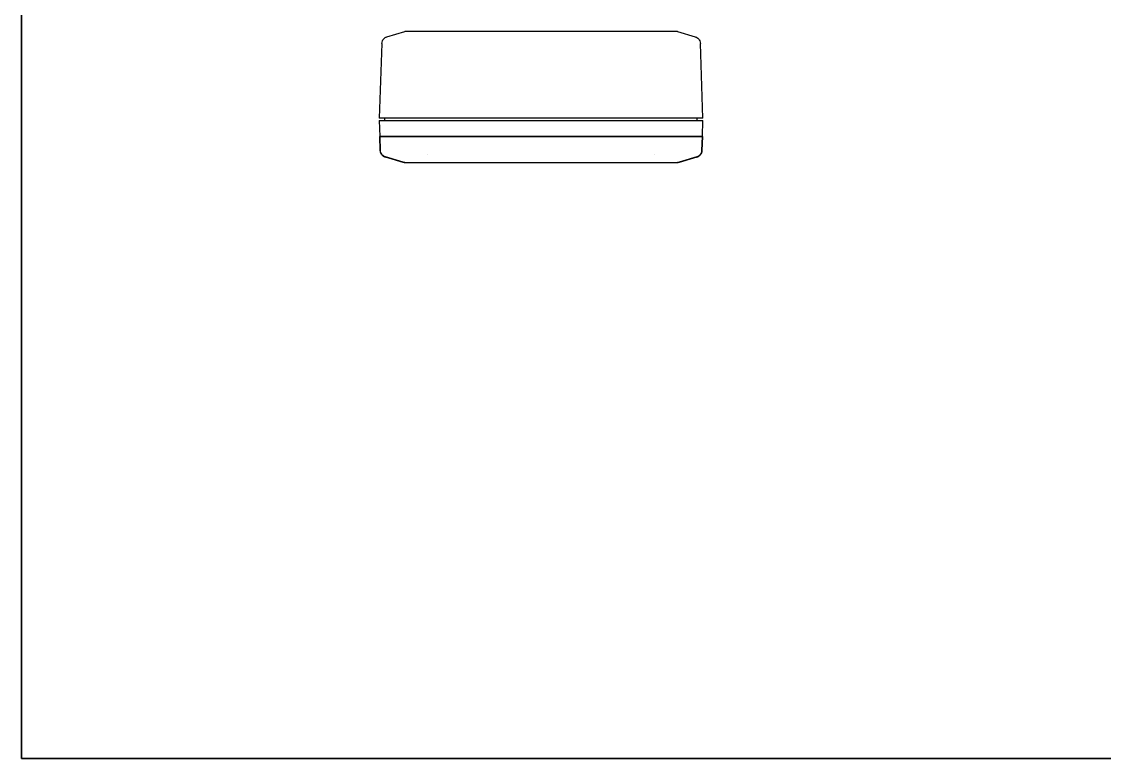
# Model space of a CAD drawing. Header units: millimetres. Extents: x 22 to 621, y 9 to 437.
# Drawn here: x 22.5 to 253.3, y 9 to 166.1 of the extents above; entities that cross this region are included whole.
import ezdxf

# ---------------------------------------------------------------- set-up
doc = ezdxf.new("R2010")
doc.units = ezdxf.units.MM
doc.header["$LTSCALE"] = 1.5
doc.layers.add('Border (ISO)', color=7, linetype='Continuous', lineweight=35)
doc.layers.add('Visible (ISO)', color=7, linetype='Continuous', lineweight=25)

# ---------------------------------------------------------------- blocks, each defined once
blk = doc.blocks.new('図面枠 既定の図面枠')
at = {"layer": 'Border (ISO)', "flags": 128}
blk.add_lwpolyline([(15, 6), (15, 291), (414, 291), (414, 6), (15, 6)], dxfattribs=at)

msp = doc.modelspace()

# ---------------------------------------------------------------- linework, layer by layer
at = {"layer": 'Visible (ISO)'}
for p, q in [((100.367, 162.826), (104.165, 163.949)), ((109.314, 164.011), (104.591, 164.011)), ((157.141, 164.011), (109.314, 164.011)), ((161.863, 164.011), (157.141, 164.011)), ((162.29, 163.949), (166.087, 162.826)), ((99.283, 161.433), (98.727, 145.511)), ((167.727, 145.511), (167.171, 161.433)), ((108.721, 145.511), (98.727, 145.511)), ((99.927, 145.011), (99.927, 145.511)), ((157.733, 145.511), (108.721, 145.511)), ((167.727, 145.511), (157.733, 145.511)), ((166.527, 145.011), (166.527, 145.511)), ((98.727, 145.011), (108.721, 145.011)), ((98.727, 145.011), (98.846, 141.611)), ((108.721, 145.011), (157.733, 145.011)), ((157.733, 145.011), (167.727, 145.011)), ((167.608, 141.611), (167.727, 145.011)), ((98.951, 138.589), (98.846, 141.611)), ((108.84, 141.611), (98.846, 141.611)), ((98.849, 141.561), (108.843, 141.561)), ((98.849, 141.561), (98.951, 138.639)), ((100.497, 141.611), (100.499, 141.561)), ((108.84, 141.611), (157.615, 141.611)), ((157.611, 141.561), (108.843, 141.561)), ((118.227, 141.561), (118.227, 141.611)), ((125.727, 141.611), (125.727, 141.561)), ((140.727, 141.561), (140.727, 141.611)), ((148.227, 141.611), (148.227, 141.561)), ((157.611, 141.561), (167.605, 141.561)), ((167.608, 141.611), (157.615, 141.611)), ((165.957, 141.611), (165.956, 141.561)), ((167.608, 141.611), (167.503, 138.589)), ((167.503, 138.638), (167.605, 141.561)), ((103.833, 136.073), (100.024, 137.203)), ((103.833, 136.123), (100.036, 137.246)), ((103.833, 136.073), (100.036, 137.196)), ((108.967, 137.661), (108.967, 137.661)), ((157.487, 137.661), (157.487, 137.661)), ((166.419, 137.246), (162.622, 136.123)), ((166.431, 137.203), (162.622, 136.073)), ((166.419, 137.196), (162.622, 136.073)), ((104.259, 136.061), (108.982, 136.061)), ((162.195, 136.011), (104.259, 136.011)), ((108.982, 136.061), (157.472, 136.061)), ((157.472, 136.061), (162.195, 136.061))]:
    msp.add_line(p, q, dxfattribs=at)
at = {"layer": 'Visible (ISO)', "flags": 128}
for points in [[(99.283, 161.433), (99.322, 161.723), (99.407, 161.98), (99.517, 162.188), (99.634, 162.348), (99.746, 162.467), (99.847, 162.555), (99.936, 162.621), (100.013, 162.671), (100.138, 162.738), (100.234, 162.779), (100.367, 162.826)], [(166.087, 162.826), (166.221, 162.779), (166.316, 162.738), (166.441, 162.671), (166.608, 162.555), (166.709, 162.467), (166.821, 162.348), (166.937, 162.188), (167.048, 161.979), (167.132, 161.724), (167.171, 161.433)], [(100.036, 137.246), (99.902, 137.292), (99.806, 137.334), (99.681, 137.401), (99.515, 137.517), (99.413, 137.605), (99.302, 137.724), (99.186, 137.884), (99.075, 138.092), (98.99, 138.348), (98.951, 138.638)], [(100.024, 137.203), (99.95, 137.227), (99.877, 137.255), (99.806, 137.287), (99.736, 137.322), (99.669, 137.361), (99.604, 137.403), (99.54, 137.449), (99.48, 137.498), (99.422, 137.55), (99.366, 137.604), (99.314, 137.662), (99.265, 137.722), (99.219, 137.785), (99.176, 137.85), (99.137, 137.917), (99.101, 137.987), (99.068, 138.058), (99.04, 138.131), (99.015, 138.205), (98.995, 138.28), (98.978, 138.356), (98.965, 138.433), (98.956, 138.511), (98.951, 138.589)], [(167.503, 138.638), (167.464, 138.348), (167.379, 138.091), (167.269, 137.884), (167.152, 137.724), (167.04, 137.605), (166.939, 137.517), (166.851, 137.451), (166.773, 137.401), (166.648, 137.334), (166.553, 137.292), (166.419, 137.246)], [(166.419, 137.196), (166.553, 137.242), (166.648, 137.284), (166.773, 137.351), (166.939, 137.467), (167.041, 137.555), (167.152, 137.674), (167.269, 137.834), (167.379, 138.042), (167.464, 138.298), (167.503, 138.588)], [(167.503, 138.589), (167.498, 138.511), (167.489, 138.433), (167.477, 138.356), (167.46, 138.281), (167.439, 138.206), (167.415, 138.132), (167.386, 138.059), (167.354, 137.988), (167.318, 137.919), (167.279, 137.851), (167.237, 137.786), (167.191, 137.723), (167.141, 137.663), (167.089, 137.605), (167.034, 137.55), (166.976, 137.498), (166.915, 137.449), (166.852, 137.404), (166.786, 137.361), (166.718, 137.322), (166.649, 137.287), (166.578, 137.255), (166.505, 137.227), (166.431, 137.203)], [(99.006, 138.237), (99.09, 138.008), (99.194, 137.821), (99.302, 137.675), (99.405, 137.564), (99.5, 137.479), (99.584, 137.414), (99.723, 137.327), (99.831, 137.273), (99.914, 137.237), (100.036, 137.196)], [(104.259, 136.011), (104.241, 136.011), (104.223, 136.011), (104.205, 136.012), (104.187, 136.013), (104.169, 136.014), (104.151, 136.015), (104.133, 136.016), (104.115, 136.018), (104.097, 136.02), (104.079, 136.022), (104.062, 136.024), (104.044, 136.026), (104.026, 136.029), (104.008, 136.032), (103.99, 136.035), (103.973, 136.038), (103.955, 136.042), (103.937, 136.046), (103.92, 136.05), (103.902, 136.054), (103.885, 136.058), (103.867, 136.063), (103.85, 136.068), (103.833, 136.073)], [(162.622, 136.073), (162.604, 136.068), (162.587, 136.063), (162.57, 136.058), (162.552, 136.054), (162.535, 136.05), (162.517, 136.046), (162.499, 136.042), (162.482, 136.038), (162.464, 136.035), (162.446, 136.032), (162.428, 136.029), (162.411, 136.026), (162.393, 136.024), (162.375, 136.022), (162.357, 136.02), (162.339, 136.018), (162.321, 136.016), (162.303, 136.015), (162.285, 136.014), (162.267, 136.013), (162.249, 136.012), (162.231, 136.011), (162.213, 136.011), (162.195, 136.011)]]:
    msp.add_lwpolyline(points, dxfattribs=at)
at = {"layer": 'Visible (ISO)'}
for centre, start, end in [((104.591, 162.511), 90, 106.51786), ((161.863, 162.511), 73.48214, 90), ((104.259, 137.561), 253.48214, 270), ((162.195, 137.561), 270, 286.51786)]:
    msp.add_arc(centre, 1.5, start, end, dxfattribs=at)

# ---------------------------------------------------------------- block references
at = {"xscale": 1.5, "yscale": 1.5, "zscale": 1.5}
msp.add_blockref('図面枠 既定の図面枠', (0, 0), dxfattribs=at)

doc.saveas('drawing.dxf')
